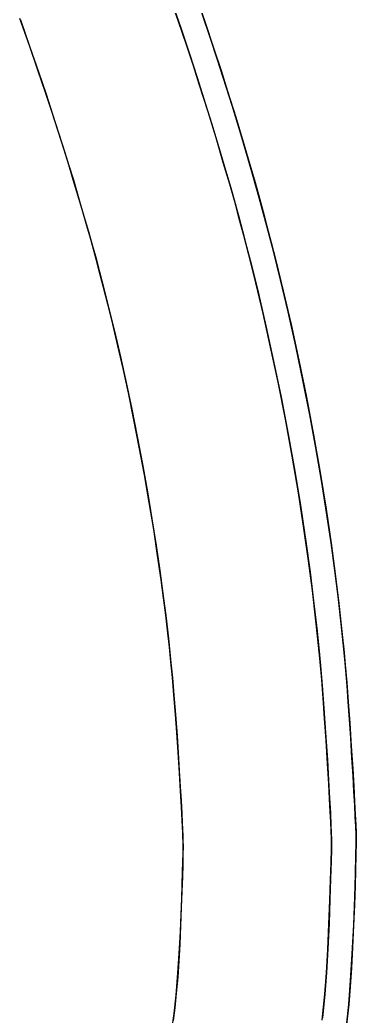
# Model space of a CAD drawing. Extents: x -120222 to -41942, y -19134 to 30932.
# Drawn here: x -98072.1 to -98001.9, y 5102.5 to 5310.4 of the extents above; entities that cross this region are included whole.
import ezdxf

# ---------------------------------------------------------------- set-up
doc = ezdxf.new("R2010")
doc.units = 0
doc.header["$LTSCALE"] = 150
doc.header["$MEASUREMENT"] = 0
doc.layers.get('0').update_dxf_attribs({"linetype": 'CONTINUOUS'})
doc.layers.add('_____', color=7, linetype='CONTINUOUS')

# ---------------------------------------------------------------- blocks, each defined once
blk = doc.blocks.new('____-462')
at = {"color": 1, "linetype": 'Continuous'}
for points in [[(-104470.72, 767.54, 0), (-104468.6, 761.36, 0), (-104466.76, 755.89, 0), (-104465.2, 751.13, 0), (-104463.82, 746.81, 0), (-104462.14, 741.41, 0), (-104460.59, 736.27, 0), (-104459.19, 731.49, 0), (-104458.1, 727.73, 0), (-104457.18, 724.47, 0), (-104456.4, 721.65, 0), (-104455.61, 718.65, 0), (-104454.73, 715.27, 0), (-104453.77, 711.5, 0), (-104452.21, 705.13, 0), (-104450.59, 698.15, 0), (-104448.96, 690.67, 0), (-104447.38, 682.96, 0), (-104445.88, 675.07, 0), (-104444.51, 667.25, 0), (-104443.27, 659.55, 0), (-104442.22, 652.47, 0), (-104441.35, 646.06, 0), (-104440.6, 639.92, 0), (-104439.88, 633.4, 0), (-104439.56, 630.35, 0), (-104439.26, 627.06, 0), (-104438.94, 623.39, 0), (-104438.63, 619.35, 0), (-104438.32, 614.93, 0), (-104438.01, 610.14, 0), (-104437.71, 605.38, 0), (-104437.5, 601.73, 0), (-104437.32, 598.56, 0), (-104437.18, 595.88, 0), (-104437.08, 593.68, 0), (-104437.02, 591.96, 0), (-104437, 590, 0), (-104437.03, 587.43, 0), (-104437.1, 584.25, 0), (-104437.2, 580.88, 0), (-104437.34, 577.01, 0), (-104437.51, 572.66, 0), (-104437.72, 568.1, 0), (-104437.96, 563.83, 0), (-104438.24, 559.86, 0), (-104438.54, 556.18, 0), (-104439.05, 551.39, 0)], [(-104439, 551.76, 0), (-104438.54, 556.18, 0), (-104438.14, 561.21, 0), (-104437.79, 566.77, 0), (-104437.5, 572.85, 0), (-104437.28, 578.57, 0), (-104437.12, 583.4, 0), (-104437.03, 587.34, 0), (-104437, 589.82, 0), (-104437.02, 591.74, 0), (-104437.07, 593.34, 0), (-104437.16, 595.34, 0), (-104437.28, 597.77, 0), (-104437.44, 600.64, 0), (-104437.63, 603.94, 0), (-104437.86, 607.69, 0), (-104438.11, 611.78, 0), (-104438.37, 615.69, 0), (-104438.63, 619.34, 0), (-104438.89, 622.72, 0), (-104439.3, 627.52, 0), (-104439.7, 631.7, 0), (-104440.11, 635.63, 0), (-104440.76, 641.35, 0), (-104441.44, 646.8, 0), (-104442.23, 652.57, 0), (-104443.17, 658.86, 0), (-104444.23, 665.57, 0), (-104445.4, 672.39, 0), (-104446.67, 679.3, 0), (-104448.02, 686.14, 0), (-104449.59, 693.61, 0), (-104451.2, 700.8, 0), (-104452.76, 707.42, 0), (-104454.26, 713.45, 0), (-104455.34, 717.62, 0), (-104456.3, 721.25, 0), (-104457.21, 724.59, 0), (-104458.32, 728.51, 0), (-104459.66, 733.12, 0), (-104461.2, 738.33, 0), (-104462.89, 743.85, 0), (-104464.74, 749.68, 0), (-104466, 753.59, 0), (-104467.47, 758, 0), (-104469.14, 762.95, 0)], [(-104475.63, 765.89, 0), (-104473.54, 759.81, 0), (-104471.73, 754.42, 0), (-104470.18, 749.71, 0), (-104468.83, 745.46, 0), (-104467.16, 740.13, 0), (-104465.63, 735.08, 0), (-104464.25, 730.36, 0), (-104463.17, 726.62, 0), (-104462.25, 723.37, 0), (-104461.48, 720.59, 0), (-104460.71, 717.7, 0), (-104459.86, 714.44, 0), (-104458.93, 710.8, 0), (-104457.4, 704.6, 0), (-104455.82, 697.82, 0), (-104454.21, 690.5, 0), (-104452.66, 682.95, 0), (-104451.17, 675.2, 0), (-104449.8, 667.49, 0), (-104448.56, 659.9, 0), (-104447.5, 652.84, 0), (-104446.61, 646.43, 0), (-104445.86, 640.43, 0), (-104445.15, 634.1, 0), (-104444.79, 630.64, 0), (-104444.43, 626.95, 0), (-104444.08, 622.76, 0), (-104443.72, 618.07, 0), (-104443.36, 612.87, 0), (-104443, 607.25, 0), (-104442.74, 602.95, 0), (-104442.53, 599.24, 0), (-104442.37, 596.14, 0), (-104442.25, 593.64, 0), (-104442.19, 592.09, 0), (-104442.16, 590.55, 0), (-104442.17, 588.53, 0), (-104442.22, 586.02, 0), (-104442.31, 582.4, 0), (-104442.46, 578.09, 0), (-104442.65, 573.09, 0), (-104442.9, 567.78, 0), (-104443.19, 562.86, 0), (-104443.52, 558.37, 0), (-104444, 553.39, 0)], [(-104444.05, 552.91, 0), (-104443.52, 558.37, 0), (-104443.19, 562.82, 0), (-104442.9, 567.67, 0), (-104442.66, 572.93, 0), (-104442.47, 577.9, 0), (-104442.32, 582.19, 0), (-104442.22, 585.81, 0), (-104442.17, 588.76, 0), (-104442.17, 590.87, 0), (-104442.2, 592.46, 0), (-104442.28, 594.25, 0), (-104442.38, 596.48, 0), (-104442.53, 599.13, 0), (-104442.7, 602.22, 0), (-104442.96, 606.49, 0), (-104443.26, 611.29, 0), (-104443.57, 615.9, 0), (-104443.87, 620.13, 0), (-104444.18, 623.99, 0), (-104444.58, 628.48, 0), (-104444.98, 632.46, 0), (-104445.39, 636.27, 0), (-104446.12, 642.59, 0), (-104446.92, 648.77, 0), (-104447.9, 655.57, 0), (-104449.05, 662.99, 0), (-104450.34, 670.63, 0), (-104451.77, 678.39, 0), (-104453.28, 686.07, 0), (-104454.84, 693.39, 0), (-104456.41, 700.39, 0), (-104457.94, 706.84, 0), (-104459.41, 712.68, 0), (-104460.45, 716.71, 0), (-104461.38, 720.21, 0), (-104462.28, 723.49, 0), (-104463.39, 727.4, 0), (-104464.72, 731.97, 0), (-104466.24, 737.1, 0), (-104467.91, 742.54, 0), (-104469.73, 748.29, 0), (-104470.98, 752.15, 0), (-104472.43, 756.5, 0), (-104474.08, 761.37, 0), (-104475.93, 766.75, 0)], [(-104475.63, 765.89, 0), (-104473.54, 759.81, 0), (-104471.73, 754.42, 0), (-104470.18, 749.71, 0), (-104468.83, 745.46, 0), (-104467.16, 740.13, 0), (-104465.63, 735.08, 0), (-104464.25, 730.36, 0), (-104463.17, 726.62, 0), (-104462.25, 723.37, 0), (-104461.48, 720.59, 0), (-104460.71, 717.7, 0), (-104459.86, 714.44, 0), (-104458.93, 710.8, 0), (-104457.4, 704.6, 0), (-104455.82, 697.82, 0), (-104454.21, 690.5, 0), (-104452.66, 682.95, 0), (-104451.17, 675.2, 0), (-104449.8, 667.49, 0), (-104448.56, 659.9, 0), (-104447.5, 652.84, 0), (-104446.61, 646.43, 0), (-104445.86, 640.43, 0), (-104445.15, 634.1, 0), (-104444.79, 630.64, 0), (-104444.43, 626.95, 0), (-104444.08, 622.76, 0), (-104443.72, 618.07, 0), (-104443.36, 612.87, 0), (-104443, 607.25, 0), (-104442.74, 602.95, 0), (-104442.53, 599.24, 0), (-104442.37, 596.14, 0), (-104442.25, 593.64, 0), (-104442.19, 592.09, 0), (-104442.16, 590.55, 0), (-104442.17, 588.53, 0), (-104442.22, 586.02, 0), (-104442.31, 582.4, 0), (-104442.46, 578.09, 0), (-104442.65, 573.09, 0), (-104442.9, 567.78, 0), (-104443.19, 562.86, 0), (-104443.52, 558.37, 0), (-104444, 553.39, 0)], [(-104475.63, 765.89, 0), (-104473.54, 759.81, 0), (-104471.73, 754.42, 0), (-104470.18, 749.71, 0), (-104468.83, 745.46, 0), (-104467.16, 740.13, 0), (-104465.63, 735.08, 0), (-104464.25, 730.36, 0), (-104463.17, 726.62, 0), (-104462.25, 723.37, 0), (-104461.48, 720.59, 0), (-104460.71, 717.7, 0), (-104459.86, 714.44, 0), (-104458.93, 710.8, 0), (-104457.4, 704.6, 0), (-104455.82, 697.82, 0), (-104454.21, 690.5, 0), (-104452.66, 682.95, 0), (-104451.17, 675.2, 0), (-104449.8, 667.49, 0), (-104448.56, 659.9, 0), (-104447.5, 652.84, 0), (-104446.61, 646.43, 0), (-104445.86, 640.43, 0), (-104445.15, 634.1, 0), (-104444.79, 630.64, 0), (-104444.43, 626.95, 0), (-104444.08, 622.76, 0), (-104443.72, 618.07, 0), (-104443.36, 612.87, 0), (-104443, 607.25, 0), (-104442.74, 602.95, 0), (-104442.53, 599.24, 0), (-104442.37, 596.14, 0), (-104442.25, 593.64, 0), (-104442.19, 592.09, 0), (-104442.16, 590.55, 0), (-104442.17, 588.53, 0), (-104442.22, 586.02, 0), (-104442.31, 582.4, 0), (-104442.46, 578.09, 0), (-104442.65, 573.09, 0), (-104442.9, 567.78, 0), (-104443.19, 562.86, 0), (-104443.52, 558.37, 0), (-104444, 553.39, 0)], [(-104475.48, 550.99, 0), (-104474.99, 554.28, 0), (-104474.57, 558.17, 0), (-104474.19, 562.72, 0), (-104473.87, 567.91, 0), (-104473.69, 571.4, 0), (-104473.54, 575.01, 0), (-104473.41, 578.3, 0), (-104473.31, 581.23, 0), (-104473.23, 583.79, 0), (-104473.17, 585.98, 0), (-104473.13, 587.81, 0), (-104473.12, 589.17, 0), (-104473.13, 590.22, 0), (-104473.16, 591.07, 0), (-104473.2, 592.07, 0), (-104473.25, 593.24, 0), (-104473.32, 594.58, 0), (-104473.47, 597.37, 0), (-104473.66, 600.7, 0), (-104473.9, 604.56, 0), (-104474.16, 608.86, 0), (-104474.44, 612.95, 0), (-104474.71, 616.73, 0), (-104475.03, 620.83, 0), (-104475.35, 624.47, 0), (-104475.67, 627.69, 0), (-104475.99, 630.75, 0), (-104476.31, 633.72, 0), (-104476.75, 637.48, 0), (-104477.2, 641.09, 0), (-104477.71, 644.85, 0), (-104478.43, 649.88, 0), (-104479.26, 655.33, 0), (-104480.18, 660.99, 0), (-104481.18, 666.72, 0), (-104482.26, 672.52, 0), (-104483.38, 678.26, 0), (-104484.55, 683.88, 0), (-104485.65, 688.91, 0), (-104486.74, 693.69, 0), (-104487.8, 698.17, 0), (-104488.84, 702.35, 0), (-104489.8, 706.16, 0), (-104490.68, 709.52, 0), (-104491.27, 711.76, 0), (-104491.84, 713.82, 0), (-104492.48, 716.12, 0), (-104493.23, 718.74, 0), (-104494.07, 721.66, 0), (-104495.02, 724.9, 0), (-104496.05, 728.34, 0), (-104497.14, 731.93, 0), (-104498.19, 735.27, 0), (-104499.29, 738.72, 0), (-104500.48, 742.39, 0), (-104501.86, 746.54, 0), (-104503.43, 751.2, 0), (-104505.21, 756.36, 0), (-104507.18, 762.02, 0)], [(-104507.07, 761.7, 0), (-104505.09, 756.01, 0), (-104503.31, 750.84, 0), (-104501.73, 746.18, 0), (-104500.36, 742.03, 0), (-104499.17, 738.37, 0), (-104498.07, 734.89, 0), (-104497.02, 731.53, 0), (-104496.03, 728.29, 0), (-104494.87, 724.38, 0), (-104493.81, 720.77, 0), (-104492.89, 717.56, 0), (-104492.1, 714.76, 0), (-104491.43, 712.36, 0), (-104490.57, 709.12, 0), (-104489.6, 705.37, 0), (-104488.52, 701.11, 0), (-104487.39, 696.43, 0), (-104486.21, 691.4, 0), (-104485.01, 686.02, 0), (-104483.83, 680.46, 0), (-104482.69, 674.77, 0), (-104481.59, 668.98, 0), (-104480.56, 663.22, 0), (-104479.61, 657.54, 0), (-104478.74, 651.97, 0), (-104477.98, 646.78, 0), (-104477.32, 642, 0), (-104476.74, 637.39, 0), (-104476.19, 632.58, 0), (-104475.65, 627.53, 0), (-104475.34, 624.36, 0), (-104475.03, 620.77, 0), (-104474.71, 616.74, 0), (-104474.39, 612.26, 0), (-104474.16, 608.74, 0), (-104473.93, 605.05, 0), (-104473.72, 601.66, 0), (-104473.54, 598.67, 0), (-104473.4, 596.06, 0), (-104473.3, 594.28, 0), (-104473.23, 592.74, 0), (-104473.17, 591.44, 0), (-104473.14, 590.38, 0), (-104473.12, 589.16, 0), (-104473.14, 587.49, 0), (-104473.18, 585.38, 0), (-104473.25, 582.83, 0), (-104473.36, 579.84, 0), (-104473.49, 576.41, 0), (-104473.64, 572.61, 0), (-104473.82, 568.77, 0), (-104474.02, 565.21, 0), (-104474.25, 561.93, 0), (-104474.53, 558.54, 0), (-104474.84, 555.52, 0), (-104475.19, 552.86, 0)]]:
    blk.add_polyline3d(points, dxfattribs=at)

msp = doc.modelspace()

# ---------------------------------------------------------------- block references
at = {"layer": '_____', "color": 0}
msp.add_blockref('____-462', (6435.10495, 4548.69799), dxfattribs=at)

doc.saveas('drawing.dxf')
